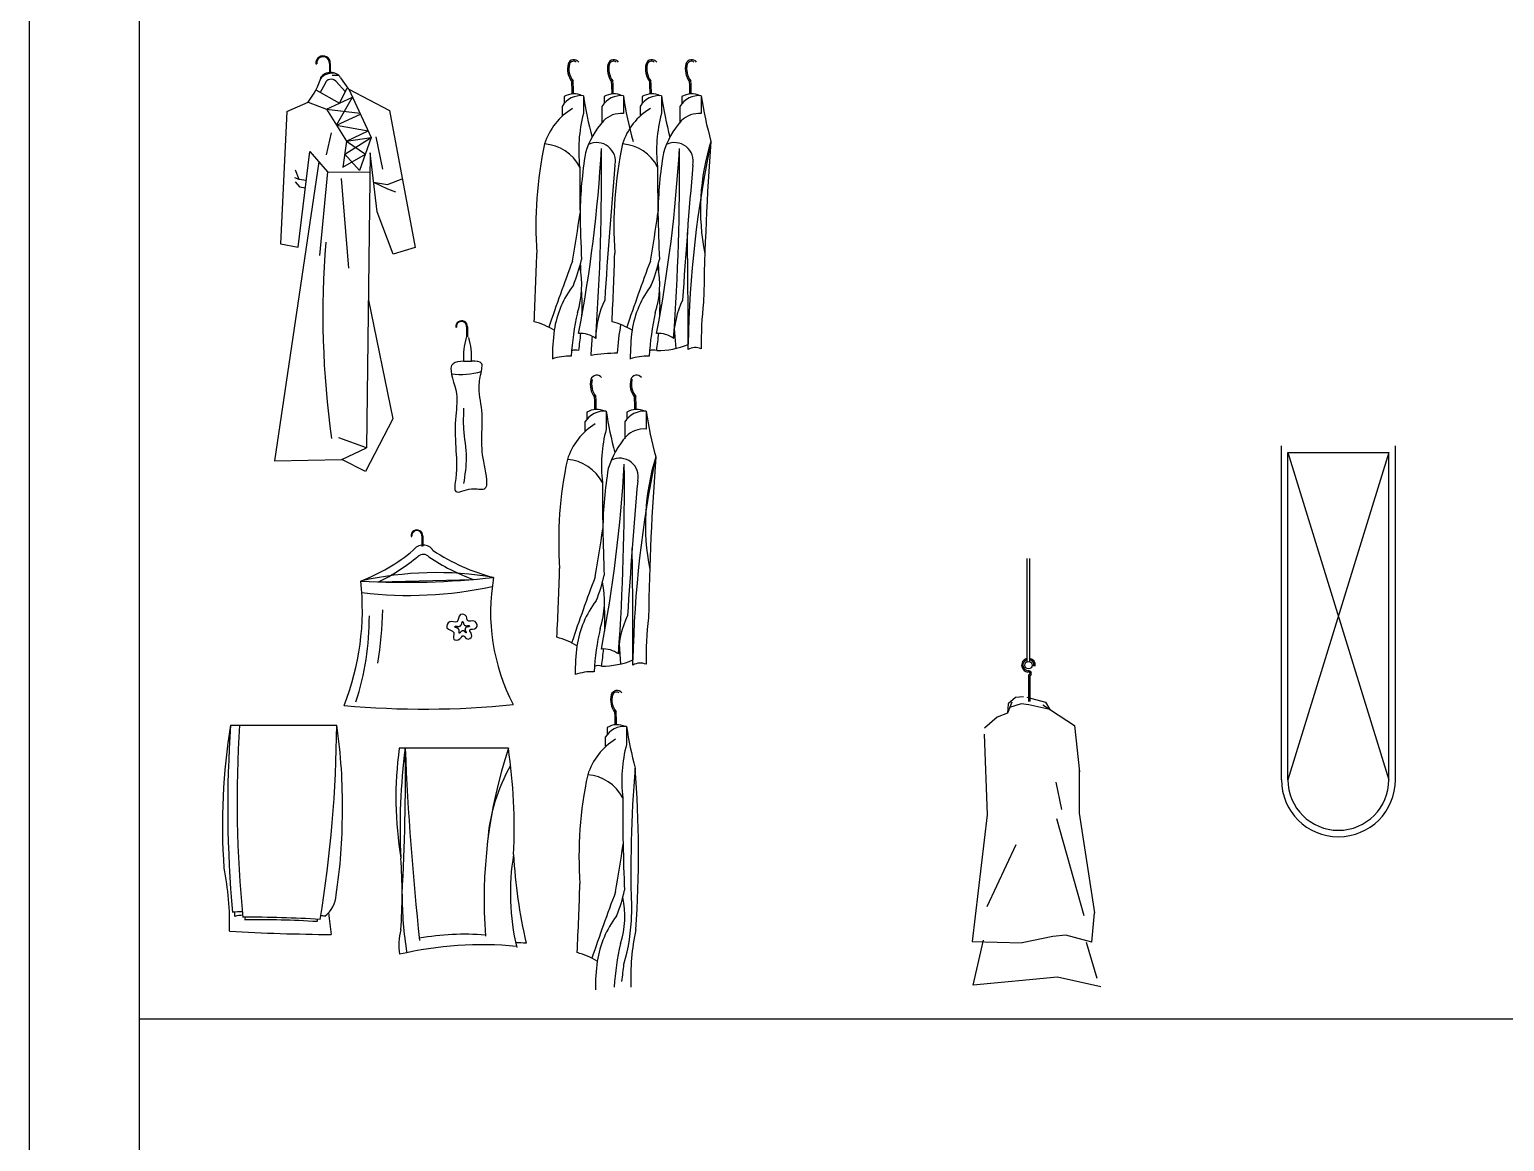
# Model space of a CAD drawing. Header units: inches. Extents: x 8.4 to 50.9, y 14.4 to 39.2.
# Drawn here: x 29.872 to 34.401, y 17.839 to 21.252 of the extents above; entities that cross this region are included whole.
import ezdxf

# ---------------------------------------------------------------- set-up
doc = ezdxf.new("R2010")
doc.units = ezdxf.units.IN
doc.header["$MEASUREMENT"] = 0
for name, color, linetype in [('02', 2, 'Continuous'), ('1', 1, 'Continuous'), ('kadrbm', 4, 'Continuous')]:
    doc.layers.add(name, color=color, linetype=linetype)

# ---------------------------------------------------------------- blocks, each defined once
blk = doc.blocks.new('kadrbm')
at = {"layer": 'kadrbm', "color": 4}
blk.add_lwpolyline([(0, 0), (0, 24.7972), (21, 24.7972), (21, 0), (0, 0)], close=True, dxfattribs=at)
blk.add_lwpolyline([(20.6631, 0.3257), (20.6631, 24.4603), (0.3369, 24.4603), (0.3369, 0.3257), (20.6631, 0.3257)], dxfattribs=at)

msp = doc.modelspace()

# ---------------------------------------------------------------- linework, layer by layer
at = {"layer": '02'}
for p, q in [((30.7513, 21.1464), (30.754, 21.1467)), ((30.7927, 21.1482), (30.7927, 21.1161)), ((30.7953, 21.1482), (30.7953, 21.117)), ((30.8014, 21.1116), (30.8202, 21.1116)), ((30.7509, 21.0664), (30.8236, 21.0261)), ((30.7794, 21.0868), (30.7641, 21.0591)), ((30.8123, 21.0938), (30.8416, 21.0608)), ((30.8236, 21.0261), (30.8473, 21.0717)), ((30.8524, 21.069), (30.8272, 21.1039)), ((30.8524, 21.069), (30.9212, 20.9206)), ((30.8524, 21.069), (30.9774, 21.0039)), ((30.6623, 20.9999), (30.7275, 21.0289)), ((30.7275, 21.0289), (30.7835, 21.0075)), ((30.7835, 21.0075), (30.8637, 21.0447)), ((30.8143, 20.9586), (30.8637, 21.0447)), ((31.5071, 21.016), (31.5071, 20.9882)), ((31.5135, 21.0462), (31.5135, 21.0248)), ((31.5728, 21.0488), (31.5728, 20.9942)), ((31.6295, 21.016), (31.6295, 20.9647)), ((31.6359, 21.0462), (31.6359, 21.0248)), ((31.6952, 21.0488), (31.6952, 20.9942)), ((31.7463, 21.016), (31.7463, 20.9882)), ((31.7527, 21.0462), (31.7527, 21.0248)), ((31.812, 21.0488), (31.812, 20.9942)), ((31.8687, 21.016), (31.8687, 20.9647)), ((31.8751, 21.0462), (31.8751, 21.0248)), ((31.9344, 21.0488), (31.9344, 20.9942)), ((30.6623, 20.9999), (30.6428, 20.5938)), ((30.7835, 21.0075), (30.8868, 20.9948)), ((30.7835, 21.0075), (30.8451, 20.9097)), ((30.8143, 20.9586), (30.8878, 20.9927)), ((30.9774, 21.0039), (31.0556, 20.5832)), ((30.7979, 20.9353), (30.7831, 20.8675)), ((30.8143, 20.9586), (30.9119, 20.9407)), ((30.8451, 20.9097), (30.9119, 20.9407)), ((30.8451, 20.9097), (30.8342, 20.83)), ((30.8397, 20.8699), (30.9212, 20.9206)), ((30.8451, 20.9097), (30.9212, 20.9206)), ((30.8451, 20.9097), (30.9031, 20.8699)), ((30.9212, 20.9206), (30.885, 20.8192)), ((30.9352, 20.9221), (30.9558, 20.8233)), ((30.7599, 20.8463), (30.6239, 19.9284)), ((30.6965, 20.5838), (30.7327, 20.8771)), ((30.7327, 20.8771), (30.7871, 20.8156)), ((30.8342, 20.83), (30.9031, 20.8699)), ((30.8397, 20.8699), (30.885, 20.8192)), ((30.9176, 20.8735), (30.9067, 19.9682)), ((30.9394, 20.6924), (30.9176, 20.8735)), ((30.6856, 20.7982), (30.6989, 20.7923)), ((30.6871, 20.8218), (30.6989, 20.7923)), ((30.6989, 20.7923), (30.7219, 20.7895)), ((30.6989, 20.7923), (30.7219, 20.7895)), ((30.7871, 20.8156), (30.7617, 20.5585)), ((30.7871, 20.8156), (30.9169, 20.814)), ((30.8289, 20.7952), (30.851, 20.5195)), ((30.9706, 20.7761), (31.0165, 20.7936)), ((30.6871, 20.7849), (30.7004, 20.7687)), ((30.7004, 20.7687), (30.719, 20.7664)), ((30.9285, 20.783), (30.9706, 20.7628)), ((30.9285, 20.783), (30.9706, 20.7761)), ((30.9706, 20.7628), (30.9957, 20.754)), ((30.988, 20.5621), (30.9394, 20.6924)), ((30.6428, 20.5938), (30.6965, 20.5838)), ((31.0556, 20.5832), (30.988, 20.5621)), ((30.9122, 20.4209), (30.9875, 20.0574)), ((31.1806, 20.3382), (31.1828, 20.3384)), ((31.2137, 20.3396), (31.2137, 20.3075)), ((31.2164, 20.3396), (31.2164, 20.3084)), ((31.8517, 20.3344), (31.8558, 20.273)), ((31.2045, 20.2341), (31.2285, 20.2341)), ((31.5834, 20.0774), (31.5834, 20.0561)), ((31.6427, 20.0801), (31.6427, 20.0255)), ((31.7058, 20.0774), (31.7058, 20.0561)), ((31.7651, 20.0801), (31.7651, 20.0255)), ((30.9875, 20.0574), (30.9037, 19.8956)), ((31.577, 20.0473), (31.577, 20.0194)), ((31.6994, 20.0473), (31.6994, 19.9959)), ((30.9067, 19.9682), (30.8219, 19.9986)), ((33.7158, 18.9489), (33.7158, 19.9739)), ((34.0658, 18.9489), (34.0658, 19.9739)), ((30.6239, 19.9284), (30.8306, 19.932)), ((30.8306, 19.932), (30.9067, 19.9682)), ((30.9037, 19.8956), (30.8306, 19.932)), ((34.0458, 19.9539), (33.7358, 18.9489)), ((33.7358, 19.9539), (34.0458, 18.9489)), ((33.7358, 18.9489), (33.7358, 19.9539)), ((33.7358, 19.9539), (34.0458, 19.9539)), ((34.0458, 18.9489), (34.0458, 19.9539)), ((31.0436, 19.6959), (31.0457, 19.6962)), ((31.0767, 19.6974), (31.0767, 19.6653)), ((31.0794, 19.6974), (31.0794, 19.6662)), ((32.9351, 19.3119), (32.9351, 19.6279)), ((32.9431, 19.3119), (32.9431, 19.6279)), ((30.9436, 19.5565), (31.2351, 19.564)), ((31.6824, 19.3657), (31.6864, 19.3043)), ((32.9395, 19.2708), (32.9395, 19.1892)), ((32.9435, 19.2679), (32.9435, 19.1892)), ((32.9241, 19.2032), (32.8995, 19.2017)), ((32.8883, 19.1871), (32.8743, 19.1535)), ((32.877, 19.1817), (32.8743, 19.1535)), ((32.8995, 19.2017), (32.877, 19.1817)), ((32.9171, 19.182), (32.8813, 19.1703)), ((32.9405, 19.1786), (32.9171, 19.182)), ((32.9342, 19.202), (32.9912, 19.1875)), ((33.0047, 19.1646), (32.9405, 19.1786)), ((32.9828, 19.1787), (33.0808, 19.1157)), ((32.9912, 19.1875), (33.0047, 19.1646)), ((30.4892, 19.1164), (30.8152, 19.1164)), ((31.705, 19.1122), (31.705, 19.0576)), ((32.8428, 19.1408), (32.8043, 19.1073)), ((32.8743, 19.1535), (32.8428, 19.1408)), ((33.0808, 19.1157), (33.0959, 18.9731)), ((31.6393, 19.0794), (31.6393, 19.0516)), ((31.6457, 19.1095), (31.6457, 19.0882)), ((32.8032, 19.0886), (32.812, 18.8412)), ((31.3422, 19.0455), (31.007, 19.0455)), ((33.0945, 18.9867), (33.0945, 18.846)), ((33.0234, 18.9414), (33.0407, 18.8575)), ((32.812, 18.8412), (32.7659, 18.4522)), ((33.0945, 18.846), (33.1418, 18.5404)), ((33.0248, 18.8301), (33.1088, 18.532)), ((32.9, 18.7489), (32.8111, 18.5588)), ((33.1337, 18.4501), (33.1418, 18.5404)), ((32.7659, 18.4522), (32.9198, 18.448)), ((32.7696, 18.3185), (32.8008, 18.4564)), ((33.0136, 18.4681), (32.9198, 18.448)), ((33.0533, 18.4718), (33.0136, 18.4681)), ((33.1337, 18.4501), (33.0533, 18.4718)), ((33.1504, 18.3388), (33.1169, 18.4493)), ((33.0283, 18.343), (32.7696, 18.3185)), ((33.1611, 18.3136), (33.0283, 18.343))]:
    msp.add_line(p, q, dxfattribs=at)
msp.add_circle((32.9391, 19.3005), 0.0114, dxfattribs=at)
for centre, radius, start, end in [((30.7732, 21.1492), 0.0221, 357.131, 187.2836), ((30.7732, 21.1492), 0.0194, 357.131, 187.2836), ((31.5435, 21.141), 0.0185, 36.6998, 163.1988), ((31.5422, 21.1413), 0.0134, 53.1687, 158.2051), ((31.6659, 21.141), 0.0185, 36.6998, 163.1988), ((31.6646, 21.1413), 0.0134, 53.1687, 158.2051), ((31.7827, 21.141), 0.0185, 36.6998, 163.1988), ((31.7814, 21.1413), 0.0134, 53.1687, 158.2051), ((31.9051, 21.141), 0.0185, 36.6998, 163.1988), ((31.9038, 21.1413), 0.0134, 53.1687, 158.2051), ((30.5112, 21.1896), 0.2695, 323.3815, 342.1991), ((30.8017, 21.0694), 0.0485, 78.4971, 140.908), ((30.7962, 21.0828), 0.0375, 34.3529, 144.8684), ((31.5881, 21.1307), 0.0643, 165.9477, 217.1025), ((31.5865, 21.1312), 0.0587, 165.1846, 218.7466), ((31.7105, 21.1307), 0.0643, 165.9477, 217.1025), ((31.7089, 21.1312), 0.0587, 165.1846, 218.7466), ((31.8273, 21.1307), 0.0643, 165.9477, 217.1025), ((31.8257, 21.1312), 0.0587, 165.1846, 218.7466), ((31.9497, 21.1307), 0.0643, 165.9477, 217.1025), ((31.9481, 21.1312), 0.0587, 165.1846, 218.7466), ((30.7982, 21.0793), 0.0202, 45.7142, 158.3047), ((31.0444, 21.0584), 0.4936, 359.5032, 3.8973), ((31.0278, 21.0585), 0.5142, 359.5222, 4.0071), ((31.1668, 21.0584), 0.4936, 359.5032, 3.8973), ((31.1502, 21.0585), 0.5142, 359.5222, 4.0071), ((31.2836, 21.0584), 0.4936, 359.5032, 3.8973), ((31.267, 21.0585), 0.5142, 359.5222, 4.0071), ((31.406, 21.0584), 0.4936, 359.5032, 3.8973), ((31.3894, 21.0585), 0.5142, 359.5222, 4.0071), ((31.566, 20.9803), 0.0688, 84.3145, 148.7804), ((31.5437, 20.9955), 0.059, 64.3775, 120.8235), ((32.7052, 21.2167), 1.1448, 188.4346, 194.9387), ((31.6884, 20.9803), 0.0688, 84.3145, 148.7804), ((31.6661, 20.9955), 0.059, 64.3775, 120.8235), ((32.8276, 21.2167), 1.1448, 188.4346, 195.6068), ((31.8052, 20.9803), 0.0688, 84.3145, 148.7804), ((31.7829, 20.9955), 0.059, 64.3775, 120.8235), ((32.9444, 21.2167), 1.1448, 188.4346, 194.9387), ((31.9276, 20.9803), 0.0688, 84.3145, 148.7804), ((31.9053, 20.9955), 0.059, 64.3775, 120.8235), ((33.0668, 21.2167), 1.1448, 188.4346, 195.6068), ((31.6414, 20.8412), 0.1972, 121.2539, 162.41), ((32.0011, 20.881), 0.4431, 165.1946, 186.6161), ((31.8378, 20.7938), 0.2708, 138.8932, 162.9625), ((31.6894, 20.9149), 0.0796, 85.8156, 134.3335), ((31.8806, 20.8412), 0.1972, 121.2539, 162.41), ((32.2403, 20.881), 0.4431, 165.1946, 186.6161), ((32.077, 20.7938), 0.2708, 138.8932, 162.9625), ((31.9286, 20.9149), 0.0796, 85.8156, 134.3335), ((32.6161, 20.6501), 1.1894, 167.8299, 184.0627), ((31.4446, 20.7702), 0.1309, 27.1675, 86.1279), ((27.2931, 21.134), 4.342, 349.1825, 356.7309), ((31.6139, 20.8479), 0.0569, 347.2172, 116.8307), ((24.328, 20.8162), 7.3004, 355.97569, 0.55025), ((32.8553, 20.6501), 1.1894, 167.8299, 184.0627), ((31.6838, 20.7702), 0.1309, 27.1675, 86.1279), ((27.5323, 21.134), 4.342, 349.1825, 356.7309), ((31.853, 20.8479), 0.0569, 347.2172, 116.8307), ((24.5672, 20.8162), 7.3004, 355.97569, 0.55025), ((35.2349, 20.2247), 3.3414, 168.1866, 178.9545), ((32.6277, 20.6995), 0.6957, 162.4985, 191.2258), ((40.222, 20.2832), 8.2814, 175.66806, 179.08885), ((32.7934, 20.67), 1.2313, 170.5067, 179.161), ((50.4166, 19.2046), 18.8181, 175.02853, 176.29206), ((33.0326, 20.67), 1.2313, 170.5067, 179.161), ((50.6558, 19.2046), 18.8181, 175.02853, 176.29206), ((37.9597, 20.8107), 6.3986, 179.82712, 182.36894), ((38.1989, 20.8107), 6.3986, 179.82712, 182.36894), ((26.5504, 21.4026), 5.0625, 350.2023, 351.8859), ((26.7896, 21.4026), 5.0625, 350.2023, 351.8859), ((9.8034, 20.3066), 22.0906, 359.90434, 0.83499), ((33.5147, 20.3774), 2.7421, 175.3681, 187.9754), ((20.5949, 20.894), 10.8397, 357.15005, 358.26521), ((20.8341, 20.894), 10.8397, 357.15005, 358.26521), ((37.7826, 18.1949), 6.6699, 159.4044, 161.25951), ((31.1044, 20.6467), 0.4729, 337.6608, 347.7249), ((31.2963, 20.467), 0.2712, 341.8273, 12.2805), ((34.0771, 20.6233), 2.5157, 182.0916, 182.5535), ((38.0218, 18.1949), 6.6699, 159.4044, 161.25951), ((31.3436, 20.6467), 0.4729, 337.6608, 347.7249), ((31.5355, 20.467), 0.2712, 341.8273, 12.2805), ((34.3163, 20.6233), 2.5157, 182.0916, 182.5535), ((31.7817, 20.2827), 0.3025, 142.4639, 171.2374), ((30.6621, 20.4025), 0.9064, 358.178, 3.2008), ((32.0209, 20.2827), 0.3025, 142.4639, 171.2374), ((30.9013, 20.4025), 0.9064, 358.178, 3.2008), ((32.3924, 20.196), 0.8589, 167.4603, 176.4417), ((31.8931, 20.2999), 0.2827, 154.5163, 179.1961), ((32.6316, 20.196), 0.8589, 167.4603, 176.4417), ((32.1323, 20.2999), 0.2827, 154.5163, 179.1961), ((32.8891, 20.2959), 0.9549, 172.843, 181.4278), ((31.1985, 20.3402), 0.0179, 357.9264, 186.4219), ((31.1982, 20.3404), 0.0155, 357.131, 187.2836), ((31.3578, 20.1211), 0.2424, 58.9716, 74.8259), ((31.597, 20.1211), 0.2424, 58.9716, 74.8259), ((32.4597, 20.2118), 0.7845, 170.136, 176.607), ((31.4245, 20.2461), 0.2203, 164.1975, 183.1221), ((31.0445, 20.2501), 0.1847, 355.0303, 17.6501), ((32.125, 20.2442), 0.6478, 172.4984, 180.3201), ((31.5637, 20.2403), 0.0789, 53.6693, 94.1235), ((30.6621, 20.4025), 0.9064, 351.3816, 354.7307), ((22.2363, 20.8877), 9.3815, 356.10975, 356.47188), ((32.3642, 20.2442), 0.6478, 172.4984, 180.3201), ((31.8029, 20.2403), 0.0789, 53.6693, 94.1235), ((30.9013, 20.4025), 0.9064, 351.3816, 354.7307), ((31.5299, 20.0863), 0.1631, 88.1741, 108.8746), ((31.5486, 20.235), 0.0331, 72.899, 111.7226), ((31.6735, 19.833), 0.4253, 89.5889, 100.4678), ((31.7691, 20.0863), 0.1631, 88.1741, 108.8746), ((31.7878, 20.235), 0.0331, 72.899, 111.7226), ((31.8012, 20.5025), 0.2359, 269.1, 293.1635), ((31.9166, 20.2304), 0.0454, 66.8157, 119.9122), ((31.1931, 20.4399), 0.2466, 264.0086, 285.5405), ((31.658, 20.162), 0.0643, 165.9477, 217.1025), ((31.6134, 20.1723), 0.0185, 36.6998, 163.1988), ((31.6564, 20.1625), 0.0587, 165.1846, 218.7466), ((31.7804, 20.162), 0.0643, 165.9477, 217.1025), ((31.7358, 20.1723), 0.0185, 36.6998, 163.1988), ((31.7788, 20.1625), 0.0587, 165.1846, 218.7466), ((31.1143, 20.0897), 0.4936, 359.5032, 3.8973), ((31.0977, 20.0898), 0.5142, 359.5222, 4.0071), ((31.2367, 20.0897), 0.4936, 359.5032, 3.8973), ((31.2201, 20.0898), 0.5142, 359.5222, 4.0071), ((31.6359, 20.0116), 0.0688, 84.3145, 148.7804), ((31.6136, 20.0268), 0.059, 64.3775, 120.8235), ((32.7751, 20.248), 1.1448, 188.4346, 194.9387), ((31.7583, 20.0116), 0.0688, 84.3145, 148.7804), ((31.736, 20.0268), 0.059, 64.3775, 120.8235), ((32.8975, 20.248), 1.1448, 188.4346, 195.6068), ((31.7113, 19.8725), 0.1972, 121.2539, 162.41), ((32.071, 19.9123), 0.4431, 165.1946, 186.6161), ((31.7593, 19.9462), 0.0796, 85.8156, 134.3335), ((31.9077, 19.825), 0.2708, 138.8932, 162.9625), ((32.686, 19.6813), 1.1894, 167.8299, 184.0627), ((31.5144, 19.8015), 0.1309, 27.1675, 86.1279), ((31.6837, 19.8792), 0.0569, 347.2172, 116.8307), ((35.0655, 19.2559), 3.3414, 168.1866, 178.9545), ((32.4584, 19.7308), 0.6957, 162.4985, 191.2258), ((40.0527, 19.3145), 8.2814, 175.66806, 179.08885), ((27.363, 20.1652), 4.342, 349.1825, 356.7309), ((32.8633, 19.7013), 1.2313, 170.5067, 179.161), ((24.3979, 19.8475), 7.3004, 355.97569, 0.55025), ((38.0295, 19.8419), 6.3986, 179.82712, 182.36894), ((50.4865, 18.2358), 18.8181, 175.02853, 176.29206), ((31.0614, 19.6979), 0.0179, 357.9264, 186.4219), ((31.0612, 19.6982), 0.0155, 357.131, 187.2836), ((26.6203, 20.4339), 5.0625, 350.2023, 351.8859), ((31.0803, 19.6319), 0.0375, 34.3529, 144.8684), ((9.6341, 19.3379), 22.0906, 359.90434, 0.83499), ((30.69, 20.0811), 0.5587, 290.8706, 310.0611), ((30.69, 20.0811), 0.5827, 295.8002, 310.0611), ((31.0804, 19.6168), 0.0239, 43.0841, 129.9941), ((31.4446, 20.1503), 0.6227, 236.156, 250.3343), ((31.4446, 20.1503), 0.5987, 236.156, 255.7132), ((31.1212, 18.5269), 1.0579, 80.4399, 102.6752), ((31.0285, 21.9365), 2.3815, 266.6437, 276.4715), ((31.8964, 19.4629), 0.609, 169.8587, 207.7031), ((20.6648, 19.9252), 10.8397, 357.15005, 358.26521), ((37.8525, 17.2261), 6.6699, 159.4044, 161.25951), ((31.1743, 19.678), 0.4729, 337.6608, 347.7249), ((30.0923, 19.4714), 0.8015, 338.4526, 6.277), ((31.0354, 20.7182), 1.2034, 263.1662, 282.3443), ((31.3662, 19.4983), 0.2712, 341.8273, 12.2805), ((31.8516, 19.314), 0.3025, 142.4639, 171.2374), ((30.732, 19.4337), 0.9064, 358.178, 3.2008), ((30.0712, 19.4477), 0.8441, 342.0581, 0.3062), ((29.8505, 19.4889), 1.106, 350.531, 359.0669), ((31.963, 19.3312), 0.2827, 154.5163, 179.1961), ((32.7198, 19.3272), 0.9549, 172.843, 181.4278), ((31.4277, 19.1524), 0.2424, 58.9716, 74.8259), ((32.4623, 19.2272), 0.8589, 167.4603, 176.4417), ((32.1949, 19.2755), 0.6478, 172.4984, 180.3201), ((31.6336, 19.2716), 0.0789, 53.6693, 94.1235), ((30.732, 19.4337), 0.9064, 351.3816, 354.7307), ((31.6184, 19.2663), 0.0331, 72.899, 111.7226), ((31.6319, 19.5338), 0.2359, 269.1, 293.1635), ((31.7473, 19.2617), 0.0454, 66.8157, 119.9122), ((32.939, 19.3011), 0.0209, 100.9481, 196.2668), ((32.9401, 19.3014), 0.022, 196.2668, 262.9043), ((32.939, 19.3011), 0.0169, 103.5864, 196.2668), ((32.9401, 19.3014), 0.018, 196.2668, 262.9043), ((32.939, 19.3011), 0.0209, 349.5524, 78.8641), ((32.939, 19.3011), 0.0169, 349.5524, 76.179), ((31.5998, 19.1176), 0.1631, 88.1741, 108.8746), ((32.9395, 19.2755), 0.00466, 270.5538, 117.0081), ((32.9397, 19.2754), 0.0084, 296.7737, 102.9456), ((31.7203, 19.1941), 0.0643, 165.9477, 217.1025), ((31.6757, 19.2044), 0.0185, 36.6998, 163.1988), ((31.7187, 19.1946), 0.0587, 165.1846, 218.7466), ((31.6744, 19.2047), 0.0134, 53.1687, 158.2051), ((31.0833, 21.8722), 2.7063, 264.7967, 275.8088), ((31.16, 19.1219), 0.5142, 359.5222, 4.0071), ((32.3104, 18.8124), 1.8464, 170.5248, 184.1843), ((34.0689, 18.8656), 3.5884, 175.9925, 185.1744), ((34.0553, 18.8834), 3.5461, 176.2323, 185.7759), ((26.9412, 19.1478), 3.8741, 350.6756, 359.5355), ((29.2295, 18.8798), 1.6032, 358.8834, 8.4859), ((31.6982, 19.0437), 0.0688, 84.3145, 148.7804), ((31.6759, 19.0589), 0.059, 64.3775, 120.8235), ((31.1766, 19.1218), 0.4936, 359.5032, 3.8973), ((32.8374, 19.2801), 1.1448, 188.4346, 194.9387), ((31.7736, 18.9046), 0.1972, 121.2539, 162.41), ((32.1466, 18.8936), 1.1498, 172.405, 189.2767), ((32.8974, 18.8021), 1.8879, 172.5918, 182.8506), ((24.8632, 18.9535), 6.1628, 356.69337, 0.85545), ((40.1247, 19.4287), 9.1075, 182.41127, 186.13544), ((32.7449, 18.5819), 1.4773, 161.7108, 184.3951), ((29.7113, 18.8021), 1.6489, 357.136, 8.4891), ((32.1333, 18.9444), 0.4431, 165.1946, 186.6161), ((31.8233, 18.7219), 0.5463, 150.2279, 175.9408), ((35.6211, 18.6677), 3.9028, 175.3364, 181.9375), ((28.4749, 18.7242), 3.2668, 355.8778, 4.5798), ((32.7483, 18.7135), 1.1894, 167.8299, 184.0627), ((31.5767, 18.8336), 0.1309, 27.1675, 86.1279), ((33.8908, 18.9489), 0.175, 180, 0), ((33.8908, 18.9489), 0.155, 180, 0), ((38.0918, 18.8741), 6.3986, 179.82712, 182.36894), ((29.2129, 18.8425), 1.6195, 351.2213, 0.2133), ((26.6826, 19.466), 5.0625, 350.2023, 351.8859), ((29.4372, 18.598), 1.5786, 355.9979, 4.0021), ((32.0664, 18.6006), 0.7182, 170.4525, 193.3943), ((32.8733, 18.7945), 1.5169, 182.8269, 193.2194), ((29.6477, 18.5084), 0.8386, 358.3407, 11.6513), ((20.7271, 18.9574), 10.8397, 357.15005, 358.26521), ((30.7227, 18.6014), 0.091, 308.2271, 356.2195), ((32.1392, 18.5977), 1.1235, 179.9839, 189.2407), ((37.9148, 16.2583), 6.6699, 159.4044, 161.25951), ((31.2366, 18.7101), 0.4729, 337.6608, 347.7249), ((31.4285, 18.5304), 0.2712, 341.8273, 12.2805), ((30.599, 17.0717), 1.474, 92.8574, 94.0437), ((30.5404, 18.5404), 0.0397, 177.0898, 196.2485), ((30.5248, 18.4609), 0.072, 88.5956, 108.2396), ((30.5498, 15.1955), 3.3314, 86.3122, 90.3893), ((30.6789, 18.5202), 0.1455, 177.4715, 180.7518), ((30.5642, 17.0717), 1.474, 81.6229, 82.1323), ((35.5915, 19.1066), 4.8349, 186.7292, 187.5175), ((31.9139, 18.3461), 0.3025, 142.4639, 171.2374), ((31.1373, 18.5477), 0.5835, 343.5646, 358.8256), ((30.8405, 24.6593), 6.1854, 266.71288, 269.60723), ((30.5748, 15.7207), 2.7986, 86.3066, 90.8495), ((30.6953, 18.5223), 0.0605, 351.6064, 358.3839), ((31.1763, 18.442), 0.1707, 164.3998, 189.7245), ((32.409, 18.3437), 0.6912, 167.841, 182.6244), ((31.2611, 17.3451), 1.0976, 84.4642, 103.3283), ((31.2056, 17.6925), 0.7821, 85.1529, 100.0825), ((31.3452, 16.5197), 1.9286, 88.4738, 89.4231), ((32.5245, 18.2594), 0.8589, 167.4603, 176.4417), ((31.49, 18.1845), 0.2424, 58.9716, 74.8259), ((32.2572, 18.3076), 0.6478, 172.4984, 180.3201), ((30.7943, 18.4659), 0.9064, 351.3816, 354.7307)]:
    msp.add_arc(centre, radius, start, end, dxfattribs=at)
for points in [[(31.2045, 20.2341), (31.1725, 20.2261), (31.1805, 20.1461), (31.1805, 20.0661), (31.1805, 19.9701), (31.1805, 19.8741), (31.1805, 19.8341), (31.2285, 19.8421), (31.2685, 19.8421), (31.2685, 19.9141), (31.2605, 19.9941), (31.2605, 20.0821), (31.2525, 20.1621), (31.2605, 20.2101), (31.2605, 20.2261), (31.2285, 20.2341)], [(31.2045, 20.0901), (31.2045, 20.0261), (31.2125, 19.9381), (31.2045, 19.8581)]]:
    msp.add_spline(points, degree=3, dxfattribs=at)
at = {"layer": '02', "start_tangent": (-0.767844, -0.640637), "end_tangent": (-0.767844, -0.640637)}
msp.add_spline([(31.1927, 19.3813), (31.1742, 19.3806), (31.1749, 19.4009), (31.1535, 19.4155), (31.1621, 19.4337), (31.184, 19.4333), (31.1953, 19.4559), (31.2132, 19.4497), (31.2164, 19.4378), (31.2397, 19.4351), (31.2435, 19.4152), (31.2237, 19.4091), (31.23, 19.3896), (31.2134, 19.3821), (31.2044, 19.3911), (31.1927, 19.3813)], degree=3, dxfattribs=at)
at = {"layer": '02'}
for points, knots in [([(31.178, 19.4177), (31.178, 19.4178), (31.178, 19.4178), (31.178, 19.418), (31.1781, 19.4181), (31.1781, 19.4184), (31.1782, 19.4186), (31.1784, 19.419), (31.1785, 19.4192), (31.1788, 19.4197), (31.1789, 19.4199), (31.1792, 19.4202), (31.1793, 19.4203), (31.1796, 19.4205), (31.1797, 19.4206), (31.1798, 19.4207), (31.1799, 19.4207), (31.1799, 19.4207), (31.1799, 19.4207), (31.1799, 19.4208), (31.1799, 19.4208), (31.18, 19.4208), (31.18, 19.4208), (31.18, 19.4208), (31.1801, 19.4208), (31.1803, 19.4208), (31.1805, 19.4208), (31.1808, 19.4208), (31.181, 19.4208), (31.1814, 19.4208), (31.1816, 19.4207), (31.1822, 19.4206), (31.1826, 19.4206), (31.1835, 19.4204), (31.1839, 19.4203), (31.1849, 19.4201), (31.1854, 19.42), (31.1864, 19.4199), (31.1868, 19.4198), (31.1877, 19.4197), (31.1882, 19.4196), (31.1891, 19.4196), (31.1895, 19.4196), (31.1904, 19.4197), (31.1909, 19.4198), (31.1917, 19.42), (31.1921, 19.4201), (31.1929, 19.4204), (31.1933, 19.4206), (31.1939, 19.4209), (31.194, 19.4209), (31.1943, 19.4211), (31.1944, 19.4212), (31.1948, 19.4215), (31.1951, 19.4217), (31.1955, 19.4221), (31.1958, 19.4223), (31.1963, 19.4229), (31.1965, 19.4232), (31.197, 19.4239), (31.1972, 19.4242), (31.1976, 19.4249), (31.1977, 19.4252), (31.198, 19.4258), (31.1982, 19.4261), (31.1985, 19.4269), (31.1986, 19.4273), (31.1989, 19.4282), (31.199, 19.4287), (31.1993, 19.4295), (31.1994, 19.4299), (31.1996, 19.4307), (31.1997, 19.4311), (31.1999, 19.4318), (31.2, 19.4322), (31.2002, 19.4328), (31.2003, 19.4331), (31.2005, 19.4336), (31.2006, 19.4339), (31.2007, 19.4342), (31.2008, 19.4343), (31.2008, 19.4344)], [220.506165, 220.506165, 220.506165, 220.506165, 222.32946, 222.32946, 225.976051, 225.976051, 232.751353, 232.751353, 239.526655, 239.526655, 246.301958, 246.301958, 253.07726, 253.07726, 258.726548, 258.726548, 264.375836, 264.375836, 265.499586, 265.499586, 267.747084, 267.747084, 269.994583, 269.994583, 274.764059, 274.764059, 279.533535, 279.533535, 284.303012, 284.303012, 289.072488, 289.072488, 295.809608, 295.809608, 302.546727, 302.546727, 309.283847, 309.283847, 314.417128, 314.417128, 319.550409, 319.550409, 323.456754, 323.456754, 327.363099, 327.363099, 330.384338, 330.384338, 333.405577, 333.405577, 334.522565, 334.522565, 335.639553, 335.639553, 337.87353, 337.87353, 340.107506, 340.107506, 343.59327, 343.59327, 347.079034, 347.079034, 350.564797, 350.564797, 354.050561, 354.050561, 359.557537, 359.557537, 365.064514, 365.064514, 370.57149, 370.57149, 376.078467, 376.078467, 381.585443, 381.585443, 387.092419, 387.092419, 392.599396, 392.599396, 396.546538, 396.546538, 396.546538, 396.546538]), ([(31.2008, 19.4344), (31.2009, 19.4344), (31.2009, 19.4344), (31.201, 19.4344), (31.2011, 19.4344), (31.2014, 19.4343), (31.2016, 19.4343), (31.202, 19.4341), (31.2022, 19.4341), (31.2025, 19.4339), (31.2027, 19.4338), (31.203, 19.4336), (31.2031, 19.4335), (31.2033, 19.4333), (31.2033, 19.4332), (31.2033, 19.4332), (31.2034, 19.4332), (31.2034, 19.4331), (31.2034, 19.4331), (31.2034, 19.4331), (31.2034, 19.4331), (31.2034, 19.4331), (31.2034, 19.4331), (31.2034, 19.4331), (31.2034, 19.4331), (31.2034, 19.433), (31.2034, 19.433), (31.2035, 19.4329), (31.2035, 19.4328), (31.2036, 19.4324), (31.2036, 19.4322), (31.2037, 19.4317), (31.2038, 19.4315), (31.2038, 19.4309), (31.2039, 19.4306), (31.204, 19.4299), (31.204, 19.4296), (31.2042, 19.4289), (31.2043, 19.4286), (31.2044, 19.4279), (31.2045, 19.4276), (31.2048, 19.4269), (31.205, 19.4265), (31.2053, 19.426), (31.2053, 19.4258), (31.2055, 19.4255), (31.2056, 19.4254), (31.2058, 19.4252), (31.2058, 19.4251), (31.2061, 19.4248), (31.2063, 19.4246), (31.2067, 19.4241), (31.207, 19.4238), (31.2077, 19.4233), (31.208, 19.4231), (31.2087, 19.4228), (31.209, 19.4226), (31.2096, 19.4223), (31.2099, 19.4222), (31.2105, 19.4221), (31.2108, 19.422), (31.2115, 19.4219), (31.2119, 19.4218), (31.2127, 19.4217), (31.213, 19.4217), (31.2137, 19.4217), (31.2141, 19.4217), (31.2147, 19.4218), (31.215, 19.4218), (31.2158, 19.4218), (31.2163, 19.4219), (31.2172, 19.422), (31.2176, 19.422), (31.2184, 19.4221), (31.2188, 19.4221), (31.2195, 19.4221), (31.2198, 19.4222), (31.2204, 19.4222), (31.2206, 19.4221), (31.221, 19.4221), (31.2212, 19.4221), (31.2214, 19.422), (31.2214, 19.422), (31.2215, 19.422), (31.2215, 19.422), (31.2215, 19.422)], [430.426025, 430.426025, 430.426025, 430.426025, 432.245931, 432.245931, 435.885745, 435.885745, 442.483454, 442.483454, 449.081163, 449.081163, 455.678872, 455.678872, 462.276581, 462.276581, 467.604448, 467.604448, 469.524085, 469.524085, 471.101594, 471.101594, 472.063165, 472.063165, 473.161518, 473.161518, 474.25987, 474.25987, 476.456575, 476.456575, 481.05967, 481.05967, 485.662765, 485.662765, 490.26586, 490.26586, 494.868955, 494.868955, 498.616199, 498.616199, 502.363442, 502.363442, 505.226966, 505.226966, 508.090489, 508.090489, 509.310946, 509.310946, 510.225714, 510.225714, 510.962599, 510.962599, 512.526395, 512.526395, 514.965756, 514.965756, 517.405118, 517.405118, 519.84448, 519.84448, 522.283842, 522.283842, 524.723203, 524.723203, 528.461537, 528.461537, 532.19987, 532.19987, 535.938204, 535.938204, 539.676537, 539.676537, 545.516422, 545.516422, 551.356306, 551.356306, 557.196191, 557.196191, 563.036075, 563.036075, 568.875959, 568.875959, 574.715844, 574.715844, 579.051369, 579.051369, 581.459361, 581.459361, 581.459361, 581.459361]), ([(31.1906, 19.3985), (31.1906, 19.3986), (31.1906, 19.3987), (31.1907, 19.3991), (31.1908, 19.3994), (31.1909, 19.4001), (31.191, 19.4006), (31.1912, 19.4016), (31.1913, 19.4021), (31.1914, 19.4031), (31.1915, 19.4035), (31.1915, 19.4045), (31.1916, 19.4051), (31.1915, 19.406), (31.1914, 19.4065), (31.1913, 19.4074), (31.1912, 19.4078), (31.1909, 19.4086), (31.1908, 19.4088), (31.1906, 19.4093), (31.1905, 19.4096), (31.1901, 19.4102), (31.1898, 19.4106), (31.1893, 19.4114), (31.189, 19.4117), (31.1884, 19.4123), (31.1881, 19.4126), (31.1875, 19.4131), (31.1872, 19.4133), (31.1866, 19.4137), (31.1863, 19.4139), (31.1855, 19.4144), (31.185, 19.4146), (31.1841, 19.4151), (31.1836, 19.4153), (31.1828, 19.4157), (31.1823, 19.4158), (31.1815, 19.4162), (31.1811, 19.4163), (31.1804, 19.4166), (31.18, 19.4167), (31.1794, 19.417), (31.1791, 19.4171), (31.1786, 19.4174), (31.1784, 19.4175), (31.1781, 19.4177), (31.1781, 19.4177), (31.178, 19.4177)], [88.035582, 88.035582, 88.035582, 88.035582, 89.959942, 89.959942, 93.808661, 93.808661, 99.487316, 99.487316, 105.16597, 105.16597, 109.820115, 109.820115, 114.474261, 114.474261, 117.935045, 117.935045, 121.395829, 121.395829, 123.306291, 123.306291, 125.216754, 125.216754, 128.682513, 128.682513, 132.148273, 132.148273, 135.614033, 135.614033, 139.079793, 139.079793, 142.545552, 142.545552, 148.236713, 148.236713, 153.927874, 153.927874, 159.619035, 159.619035, 165.310195, 165.310195, 171.001356, 171.001356, 176.692517, 176.692517, 182.383678, 182.383678, 184.918858, 184.918858, 184.918858, 184.918858]), ([(31.1925, 19.3991), (31.1925, 19.3991), (31.1925, 19.3991), (31.1925, 19.3991), (31.1925, 19.3991), (31.1923, 19.399), (31.1922, 19.399), (31.1919, 19.3988), (31.1918, 19.3988), (31.1914, 19.3987), (31.1912, 19.3986), (31.1909, 19.3985), (31.1907, 19.3985), (31.1906, 19.3985)], [1.254394, 1.254394, 1.254394, 1.254394, 2.718564, 2.718564, 5.646903, 5.646903, 10.691382, 10.691382, 15.735862, 15.735862, 20.780342, 20.780342, 24.126457, 24.126457, 24.126457, 24.126457]), ([(31.2114, 19.4003), (31.2114, 19.4003), (31.2113, 19.4003), (31.2112, 19.4005), (31.2111, 19.4006), (31.2109, 19.4008), (31.2108, 19.401), (31.2104, 19.4014), (31.2103, 19.4017), (31.2099, 19.4022), (31.2097, 19.4024), (31.2094, 19.4029), (31.2092, 19.4031), (31.2087, 19.4036), (31.2085, 19.4038), (31.2081, 19.4043), (31.2078, 19.4045), (31.2073, 19.4049), (31.207, 19.4051), (31.2064, 19.4055), (31.2061, 19.4056), (31.2054, 19.4059), (31.2051, 19.406), (31.2046, 19.4062), (31.2045, 19.4062), (31.2042, 19.4062), (31.2041, 19.4063), (31.2038, 19.4063), (31.2037, 19.4063), (31.2032, 19.4064), (31.203, 19.4064), (31.2024, 19.4064), (31.2022, 19.4063), (31.2015, 19.4062), (31.2012, 19.4062), (31.2005, 19.406), (31.2002, 19.4059), (31.1997, 19.4056), (31.1994, 19.4055), (31.199, 19.4053), (31.1988, 19.4051), (31.1982, 19.4048), (31.1979, 19.4046), (31.1974, 19.4042), (31.1972, 19.404), (31.1967, 19.4036), (31.1965, 19.4034), (31.1961, 19.403), (31.1959, 19.4028), (31.1954, 19.4023), (31.1951, 19.402), (31.1946, 19.4014), (31.1944, 19.4011), (31.1939, 19.4005), (31.1937, 19.4003), (31.1932, 19.3998), (31.1931, 19.3996), (31.1928, 19.3994), (31.1927, 19.3993), (31.1926, 19.3992), (31.1925, 19.3991), (31.1925, 19.3991)], [841.134461, 841.134461, 841.134461, 841.134461, 842.658229, 842.658229, 845.705764, 845.705764, 849.960146, 849.960146, 854.214528, 854.214528, 857.724681, 857.724681, 861.234834, 861.234834, 863.867731, 863.867731, 866.500628, 866.500628, 868.475596, 868.475596, 870.450564, 870.450564, 872.033646, 872.033646, 872.611385, 872.611385, 873.249934, 873.249934, 873.888482, 873.888482, 875.165578, 875.165578, 876.442674, 876.442674, 878.328438, 878.328438, 880.214202, 880.214202, 882.099966, 882.099966, 883.98573, 883.98573, 886.957838, 886.957838, 889.929947, 889.929947, 892.902056, 892.902056, 895.874164, 895.874164, 900.693172, 900.693172, 905.51218, 905.51218, 910.331188, 910.331188, 915.150196, 915.150196, 918.874826, 918.874826, 920.175875, 920.175875, 920.175875, 920.175875]), ([(31.2225, 19.4192), (31.2225, 19.4192), (31.2224, 19.4192), (31.2223, 19.4191), (31.2221, 19.4191), (31.2217, 19.419), (31.2214, 19.4189), (31.2207, 19.4188), (31.2203, 19.4187), (31.2195, 19.4186), (31.2191, 19.4186), (31.2183, 19.4185), (31.2178, 19.4184), (31.217, 19.4183), (31.2167, 19.4183), (31.216, 19.4182), (31.2156, 19.4181), (31.2149, 19.4179), (31.2146, 19.4178), (31.214, 19.4176), (31.2137, 19.4175), (31.213, 19.4172), (31.2128, 19.4171), (31.2122, 19.4167), (31.2119, 19.4165), (31.2113, 19.4161), (31.2111, 19.4159), (31.2106, 19.4154), (31.2104, 19.4151), (31.21, 19.4146), (31.2099, 19.4144), (31.2098, 19.4142), (31.2097, 19.414), (31.2096, 19.4137), (31.2095, 19.4135), (31.2093, 19.413), (31.2092, 19.4128), (31.2091, 19.4122), (31.209, 19.4119), (31.209, 19.4112), (31.2089, 19.4109), (31.209, 19.4104), (31.209, 19.4101), (31.209, 19.4096), (31.2091, 19.4094), (31.2092, 19.4088), (31.2093, 19.4085), (31.2094, 19.4079), (31.2095, 19.4077), (31.2097, 19.4072), (31.2098, 19.4069), (31.21, 19.4065), (31.2101, 19.4063), (31.2104, 19.4057), (31.2106, 19.4054), (31.2109, 19.4048), (31.2111, 19.4045), (31.2114, 19.4039), (31.2115, 19.4036), (31.2118, 19.4031), (31.212, 19.4028), (31.2122, 19.4023), (31.2124, 19.402), (31.2126, 19.4014), (31.2127, 19.4012), (31.2128, 19.401), (31.2128, 19.4009), (31.2128, 19.4009)], [660.30451, 660.30451, 660.30451, 660.30451, 661.957231, 661.957231, 665.262673, 665.262673, 670.95703, 670.95703, 676.651388, 676.651388, 682.345745, 682.345745, 688.040103, 688.040103, 692.194879, 692.194879, 696.349654, 696.349654, 699.361214, 699.361214, 702.372773, 702.372773, 704.648235, 704.648235, 706.923697, 706.923697, 708.667831, 708.667831, 710.411965, 710.411965, 711.297877, 711.297877, 711.863552, 711.863552, 712.994902, 712.994902, 714.126252, 714.126252, 715.843295, 715.843295, 717.560338, 717.560338, 719.277381, 719.277381, 720.994423, 720.994423, 723.673889, 723.673889, 726.353354, 726.353354, 729.032819, 729.032819, 731.712285, 731.712285, 736.153509, 736.153509, 740.594733, 740.594733, 745.035957, 745.035957, 749.477182, 749.477182, 755.103952, 755.103952, 760.730722, 760.730722, 761.976795, 761.976795, 761.976795, 761.976795]), ([(31.2128, 19.4009), (31.2128, 19.4009), (31.2128, 19.4008), (31.2127, 19.4008), (31.2126, 19.4007), (31.2124, 19.4006), (31.2123, 19.4005), (31.212, 19.4004), (31.2118, 19.4004), (31.2116, 19.4003), (31.2115, 19.4003), (31.2114, 19.4003)], [794.658213, 794.658213, 794.658213, 794.658213, 796.36665, 796.36665, 799.783523, 799.783523, 805.640844, 805.640844, 811.498165, 811.498165, 816.863613, 816.863613, 816.863613, 816.863613]), ([(31.2215, 19.422), (31.2215, 19.422), (31.2215, 19.422), (31.2216, 19.4219), (31.2216, 19.4219), (31.2217, 19.4218), (31.2217, 19.4218), (31.2219, 19.4216), (31.222, 19.4214), (31.2221, 19.4211), (31.2222, 19.421), (31.2223, 19.4206), (31.2224, 19.4204), (31.2225, 19.4201), (31.2225, 19.4199), (31.2225, 19.4196), (31.2225, 19.4194), (31.2225, 19.4193), (31.2225, 19.4192), (31.2225, 19.4192)], [586.19562, 586.19562, 586.19562, 586.19562, 588.008667, 588.008667, 591.63476, 591.63476, 597.169072, 597.169072, 602.703384, 602.703384, 608.237697, 608.237697, 613.772009, 613.772009, 619.306321, 619.306321, 624.840634, 624.840634, 626.218403, 626.218403, 626.218403, 626.218403])]:
    msp.add_open_spline(points, degree=3, knots=knots, dxfattribs=at)
at = {"layer": '1'}
msp.add_line((30.2087, 18.2147), (50.5349, 18.2147), dxfattribs=at)

# ---------------------------------------------------------------- block references
at = {"layer": 'kadrbm'}
msp.add_blockref('kadrbm', (29.8718, 14.4249), dxfattribs=at)

doc.saveas('drawing.dxf')
